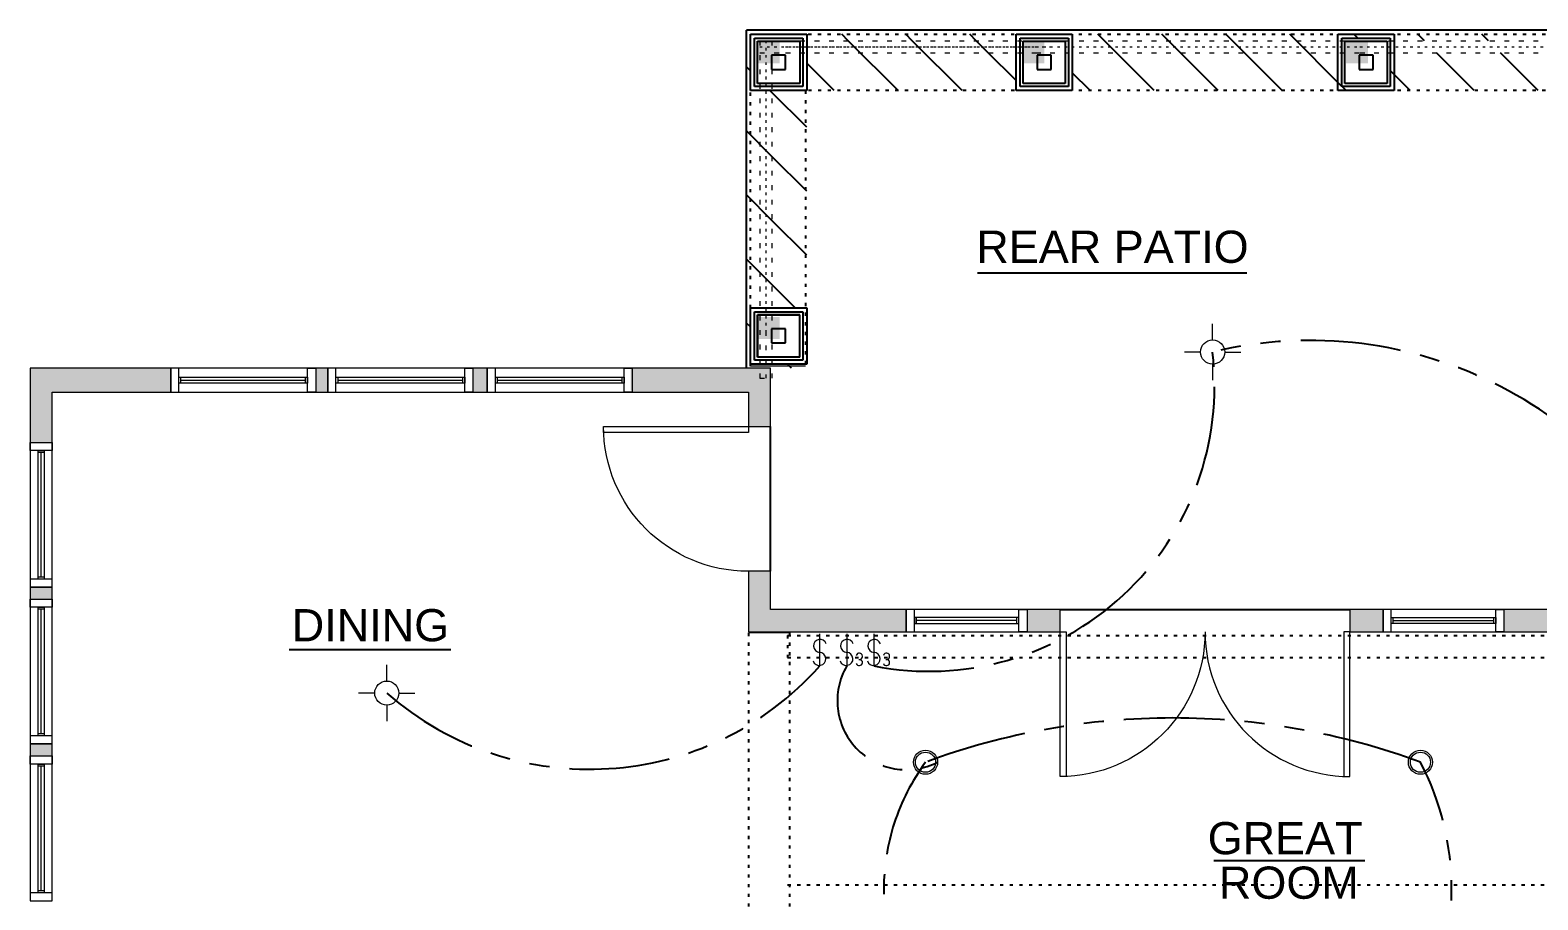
# Model space of a CAD drawing. Header units: inches. Extents: x -28708 to -16583, y 64755 to 66587.
# Drawn here: x -19912 to -19537.3, y 66248.1 to 66464.2 of the extents above; entities that cross this region are included whole.
import ezdxf

# ---------------------------------------------------------------- set-up
doc = ezdxf.new("R2010")
doc.units = ezdxf.units.IN
doc.header["$LTSCALE"] = 20
doc.header["$MEASUREMENT"] = 0
for name, pattern in [('Dashed Medium', [8, 2, -4, 2]), ('Dashed Small', [4, 1, -2, 1]), ('HIDDEN', [0.375, 0.25, -0.125]), ('PHANTOM', [2.5, 1.25, -0.25, 0.25, -0.25, 0.25, -0.25]), ('Solid', [0])]:
    doc.linetypes.add(name, pattern=pattern)
for name, color, linetype in [('BEAM', 1, 'HIDDEN'), ('COLUMNS', 4, 'Continuous'), ('DOOR', 3, 'Continuous'), ('ELECTRICAL FIXTURES', 1, 'Continuous'), ('ELEVATION LINES', 8, 'HIDDEN'), ('HATCH', 9, 'Continuous'), ('SLAB', 5, 'Continuous'), ('TEXT', 3, 'Continuous'), ('WALL', 5, 'Continuous'), ('WINDOW', 2, 'Continuous')]:
    doc.layers.add(name, color=color, linetype=linetype)
for name, color, linetype, lineweight in [('Electrical', 1, 'Continuous', 25), ('FIXTURES_ INTERIOR', 1, 'Continuous', 5), ('SPSHAPE_OUTLINE', 7, 'Continuous', 0), ('SPSOLID', 7, 'Continuous', 0), ('SPWALL_OUTLINE', 7, 'Continuous', 0)]:
    doc.layers.add(name, color=color, linetype=linetype, lineweight=lineweight)
doc.styles.add('Arial', font='arial.ttf')

# ---------------------------------------------------------------- blocks, each defined once
blk = doc.blocks.new('A$C20AB7A1B')
at = {"layer": 'FIXTURES_ INTERIOR', "linetype": 'Solid'}
for p, q in [((7, 10), (7, 14)), ((4, 7), (0, 7)), ((7, 4), (7, 0)), ((10, 7), (14, 7))]:
    blk.add_line(p, q, dxfattribs=at)
blk.add_circle((7, 7), 3, dxfattribs=at)
blk = doc.blocks.new('A$C40F0554F')
at = {"layer": 'FIXTURES_ INTERIOR', "linetype": 'Solid'}
for radius in [3, 2.5]:
    blk.add_circle((3, 3), radius, dxfattribs=at)
blk = doc.blocks.new('A$C7F914379')
at = {"layer": 'FIXTURES_ INTERIOR', "linetype": 'Solid'}
for p, q in [((1.63, 8), (1.63, 0)), ((4.63, 1.63), (5, 1.63))]:
    blk.add_line(p, q, dxfattribs=at)
for centre, radius, start, end in [((1.72, 4.98), 1.61, 18.6673, 266.5257), ((1.55, 1.75), 1.63, 197.9114, 87.2774), ((4.75, 2.38), 0.792, 288.2098, 161.7902), ((4.75, 0.87), 0.792, 198.2098, 71.7902)]:
    blk.add_arc(centre, radius, start, end, dxfattribs=at)
blk = doc.blocks.new('A$C0F2D1F17')
at = {"layer": 'FIXTURES_ INTERIOR', "color": 1, "linetype": 'Solid'}
blk.add_line((1.63, 8), (1.63, 0), dxfattribs=at)
for centre, radius, start, end in [((1.72, 4.98), 1.61, 18.6673, 266.5257), ((1.55, 1.75), 1.63, 197.9114, 87.2774)]:
    blk.add_arc(centre, radius, start, end, dxfattribs=at)
blk = doc.blocks.new('A$C5BAE7CA6')
at = {"layer": 'WALL', "linetype": 'Continuous', "lineweight": 0}
for points in [[(0, 720.01), (5.5, 714.01), (34.96, 714.01), (34.96, 720.01)], [(0, 701.57), (5.5, 701.57), (5.5, 714.01), (0, 720.01)], [(70.96, 720.01), (70.96, 714.01), (74.01, 714.01), (74.01, 720.01)], [(110.01, 720.01), (110.01, 714.01), (113.61, 714.01), (113.61, 720.01)], [(149.61, 720.01), (149.61, 714.01), (178.5, 714.01), (184, 720.01)], [(184, 720.01), (178.5, 714.01), (178.5, 705.52), (184, 705.52)], [(184, 669.52), (178.5, 669.52), (178.5, 654.51), (184, 660.01)], [(0, 662.62), (5.5, 662.62), (5.5, 665.57), (0, 665.57)], [(217.75, 654.51), (217.75, 660.01), (184, 660.01), (178.5, 654.51)], [(255.99, 654.51), (255.99, 660.01), (247.75, 660.01), (247.75, 654.51)], [(336.24, 654.51), (336.24, 660.01), (327.99, 660.01), (327.99, 654.51)], [(399.99, 654.51), (401.53, 656.33), (400, 660.01), (366.24, 660.01), (366.24, 654.51)], [(0, 623.63), (5.5, 623.63), (5.5, 626.62), (0, 626.62)]]:
    blk.add_hatch(color=9, dxfattribs=at).paths.add_polyline_path(points, flags=0)
at = {"layer": 'BEAM', "color": 9, "linetype": 'Dashed Small', "ltscale": 0.04}
for p, q in [((178.99, 803), (405.01, 803)), ((178.99, 720.51), (178.99, 803)), ((391.01, 789), (192.72, 789)), ((192.72, 789), (192.72, 720.51)), ((178.5, 654.19), (178.5, 397.75)), ((188.25, 653.58), (400.44, 653.58)), ((188.25, 653.58), (188.25, 648.08)), ((188.72, 654.19), (188.72, 397.75)), ((188.25, 648.08), (400.44, 648.08)), ((188.25, 591.58), (376.5, 591.58))]:
    blk.add_line(p, q, dxfattribs=at)
at = {"layer": 'BEAM', "color": 9, "linetype": 'Continuous', "lineweight": 0, "ltscale": 0.04}
blk.add_line((188.72, 654.19), (178.5, 654.19), dxfattribs=at)
at = {"layer": 'COLUMNS', "color": 9, "linetype": 'ByBlock', "lineweight": -2}
for p, q in [((178.99, 803), (192.99, 803)), ((178.99, 789), (178.99, 803)), ((180, 802.01), (192, 802.01)), ((180, 790.01), (180, 802.01)), ((192, 802.01), (192, 790.01)), ((192.99, 803), (192.99, 789)), ((245.01, 803), (259.01, 803)), ((245.01, 789), (245.01, 803)), ((246.02, 802.01), (258.02, 802.01)), ((246.02, 790.01), (246.02, 802.01)), ((258.02, 802.01), (258.02, 790.01)), ((259.01, 803), (259.01, 789)), ((325.01, 803), (339.01, 803)), ((325.01, 789), (325.01, 803)), ((326.02, 802.01), (338.02, 802.01)), ((326.02, 790.01), (326.02, 802.01)), ((338.02, 802.01), (338.02, 790.01)), ((339.01, 803), (339.01, 789)), ((180.74, 801.25), (191.25, 801.25)), ((180.74, 790.76), (180.74, 801.25)), ((191.25, 801.25), (191.25, 790.76)), ((246.76, 801.25), (257.27, 801.25)), ((246.76, 790.76), (246.76, 801.25)), ((257.27, 801.25), (257.27, 790.76)), ((326.76, 801.25), (337.27, 801.25)), ((326.76, 790.76), (326.76, 801.25)), ((337.27, 801.25), (337.27, 790.76)), ((187.75, 797.76), (184.24, 797.76)), ((184.24, 797.76), (184.24, 794.26)), ((187.75, 794.26), (187.75, 797.76)), ((253.77, 797.76), (250.26, 797.76)), ((250.26, 797.76), (250.26, 794.26)), ((253.77, 794.26), (253.77, 797.76)), ((333.77, 797.76), (330.26, 797.76)), ((330.26, 797.76), (330.26, 794.26)), ((333.77, 794.26), (333.77, 797.76)), ((191.25, 790.76), (180.74, 790.76)), ((184.24, 794.26), (187.75, 794.26)), ((257.27, 790.76), (246.76, 790.76)), ((250.26, 794.26), (253.77, 794.26)), ((337.27, 790.76), (326.76, 790.76)), ((330.26, 794.26), (333.77, 794.26)), ((192.99, 789), (178.99, 789)), ((192, 790.01), (180, 790.01)), ((259.01, 789), (245.01, 789)), ((258.02, 790.01), (246.02, 790.01)), ((339.01, 789), (325.01, 789)), ((338.02, 790.01), (326.02, 790.01)), ((178.99, 735.01), (192.99, 735.01)), ((178.99, 721.01), (178.99, 735.01)), ((192.99, 735.01), (192.99, 721.01)), ((180, 734.01), (192, 734.01)), ((180, 722.01), (180, 734.01)), ((180.74, 722.76), (180.74, 733.26)), ((180.74, 733.26), (191.25, 733.26)), ((191.25, 733.26), (180.75, 733.26)), ((180.75, 733.26), (180.75, 722.76)), ((191.25, 722.76), (191.25, 733.26)), ((192, 734.01), (192, 722.01)), ((187.75, 729.76), (184.24, 729.76)), ((184.24, 729.76), (184.24, 726.26)), ((187.75, 726.26), (187.75, 729.76)), ((184.24, 726.26), (187.75, 726.26)), ((192.99, 721.01), (178.99, 721.01)), ((192, 722.01), (180, 722.01)), ((191.25, 722.76), (180.74, 722.76))]:
    blk.add_line(p, q, dxfattribs=at)
at = {"layer": 'DOOR', "color": 9, "linetype": 'ByBlock', "lineweight": -2}
for p, q in [((184, 669.52), (184, 705.52)), ((255.99, 660.01), (327.99, 660.01))]:
    blk.add_line(p, q, dxfattribs=at)
at = {"layer": 'DOOR', "color": 9, "linetype": 'Continuous', "lineweight": 0}
for points in [[(178.5, 705.52), (178.5, 704.02), (142.5, 704.02), (142.5, 705.52)], [(255.99, 654.51), (257.49, 654.51), (257.49, 618.51), (255.99, 618.51)], [(327.99, 654.51), (326.49, 654.51), (326.49, 618.51), (327.99, 618.51)]]:
    blk.add_lwpolyline(points, close=True, dxfattribs=at)
at = {"layer": 'DOOR', "color": 9, "linetype": 'Continuous', "lineweight": 0, "extrusion": (0, 0, -1)}
for centre, start, end in [((-178.5, 705.52), 270, 0), ((-255.99, 654.51), 180, 270)]:
    blk.add_arc(centre, 36, start, end, dxfattribs=at)
at = {"layer": 'DOOR', "color": 9, "linetype": 'Continuous', "lineweight": 0}
blk.add_arc((327.99, 654.51), 36, 180, 270, dxfattribs=at)
at = {"layer": 'HATCH', "color": 9, "linetype": 'ByBlock', "lineweight": -2}
for p, q in [((203.31, 801.38), (201.69, 803)), ((219.22, 801.38), (217.6, 803)), ((235.13, 801.38), (233.51, 803)), ((279.33, 789), (265.33, 803)), ((295.24, 789), (281.24, 803)), ((311.15, 789), (297.15, 803)), ((326.02, 790.04), (313.06, 803)), ((329.97, 802.01), (328.97, 803)), ((346.5, 801.38), (344.88, 803)), ((362.41, 801.38), (360.79, 803)), ((204.8, 799.89), (203.31, 801.38)), ((206.31, 798.38), (204.81, 799.88)), ((213.06, 791.63), (206.31, 798.38)), ((220.71, 799.89), (219.22, 801.38)), ((222.22, 798.38), (220.72, 799.88)), ((228.97, 791.63), (222.22, 798.38)), ((236.62, 799.89), (235.13, 801.38)), ((238.13, 798.38), (236.63, 799.88)), ((244.88, 791.63), (238.13, 798.38)), ((358.88, 789), (349.5, 798.38)), ((374.79, 789), (365.41, 798.38)), ((178.99, 793.89), (178.01, 794.86)), ((197.15, 791.63), (192.99, 795.8)), ((199.78, 789), (197.15, 791.63)), ((215.69, 789), (213.06, 791.63)), ((231.6, 789), (228.97, 791.63)), ((245.01, 791.5), (244.88, 791.63)), ((263.42, 789), (259.01, 793.41)), ((342.97, 789), (338.02, 793.95)), ((184.34, 788.53), (183.87, 789)), ((192.99, 779.88), (184.34, 788.53)), ((327.06, 789), (326.06, 790.01)), ((184.34, 772.62), (178.01, 778.95)), ((193, 763.97), (184.34, 772.62)), ((184.34, 756.71), (178.01, 763.04)), ((193, 748.05), (184.34, 756.71)), ((184.34, 740.8), (178.01, 747.13)), ((190.14, 735.01), (184.34, 740.8)), ((178.99, 730.25), (178.01, 731.22)), ((189.23, 720.01), (188.23, 721.01))]:
    blk.add_line(p, q, dxfattribs=at)
at = {"layer": 'HATCH', "color": 9, "linetype": 'Solid'}
for points in [[(180.74, 795.75), (180.74, 801.25), (186.24, 795.75), (186.24, 801.25)], [(246.51, 795.75), (246.51, 801.25), (252.01, 795.75), (252.01, 801.25)], [(327.01, 795.75), (327.01, 801.25), (332.51, 795.75), (332.51, 801.25)], [(180.74, 727.25), (180.74, 732.75), (186.24, 727.25), (186.24, 732.75)], [(29.47, 714.5), (34.97, 714.5), (29.47, 720), (34.97, 720)], [(149.25, 714.5), (154.75, 714.5), (149.25, 720), (154.75, 720)], [(0.06, 701.82), (5.56, 701.82), (0.06, 707.32), (5.56, 707.32)]]:
    blk.add_solid(points, dxfattribs=at)
at = {"layer": 'SLAB', "color": 9, "linetype": 'Solid'}
for p in [(406.01, 804), (178.01, 720.01)]:
    blk.add_line(p, (178.01, 804), dxfattribs=at)
at = {"layer": 'SPSHAPE_OUTLINE', "color": 9, "linetype": 'Dashed Small'}
for p, q in [((192.72, 721.01), (178.99, 721.01)), ((192.72, 720.51), (178.99, 720.51))]:
    blk.add_line(p, q, dxfattribs=at)
at = {"layer": 'SPSOLID', "color": 9, "linetype": 'Solid'}
for p, q in [((178.99, 803), (178.99, 789)), ((192.99, 803), (178.99, 803)), ((178.99, 803), (178.99, 789)), ((192.99, 803), (178.99, 803)), ((192.99, 789), (192.99, 803)), ((192.99, 789), (192.99, 803)), ((245.01, 803), (245.01, 789)), ((259.01, 803), (245.01, 803)), ((245.01, 803), (245.01, 789)), ((259.01, 803), (245.01, 803)), ((259.01, 789), (259.01, 803)), ((259.01, 789), (259.01, 803)), ((325.01, 803), (325.01, 789)), ((339.01, 803), (325.01, 803)), ((325.01, 803), (325.01, 789)), ((339.01, 803), (325.01, 803)), ((339.01, 789), (339.01, 803)), ((339.01, 789), (339.01, 803)), ((178.99, 789), (192.99, 789)), ((178.99, 789), (192.99, 789)), ((245.01, 789), (259.01, 789)), ((245.01, 789), (259.01, 789)), ((325.01, 789), (339.01, 789)), ((325.01, 789), (339.01, 789)), ((178.99, 735.01), (178.99, 721.01)), ((192.99, 735.01), (178.99, 735.01)), ((178.99, 735.01), (178.99, 721.01)), ((192.99, 735.01), (178.99, 735.01)), ((192.99, 721.01), (192.99, 735.01)), ((192.99, 721.01), (192.99, 735.01)), ((178.99, 721.01), (192.99, 721.01)), ((178.99, 721.01), (192.99, 721.01))]:
    blk.add_line(p, q, dxfattribs=at)
at = {"layer": 'SPWALL_OUTLINE', "color": 9, "linetype": 'Dashed Medium', "ltscale": 0.03}
for p, q in [((181.34, 801.38), (187.75, 801.38)), ((181.34, 801.38), (181.34, 794.26)), ((181.34, 798.38), (187.75, 798.38)), ((184.34, 801.38), (184.34, 794.26)), ((187.75, 801.38), (250, 801.38)), ((187.75, 798.38), (250, 798.38)), ((250, 801.38), (253.5, 801.38)), ((250, 798.38), (253.5, 798.38)), ((253.5, 801.38), (330.5, 801.38)), ((253.5, 798.38), (330.5, 798.38)), ((330.5, 801.38), (334, 801.38)), ((330.5, 798.38), (334, 798.38)), ((334, 801.38), (396.25, 801.38)), ((334, 798.38), (396.25, 798.38)), ((181.34, 794.26), (181.34, 717.51)), ((184.34, 794.26), (184.34, 717.51)), ((182.84, 729.26), (182.84, 717.51)), ((182.85, 729.26), (182.85, 717.51)), ((181.34, 717.51), (184.34, 717.51))]:
    blk.add_line(p, q, dxfattribs=at)
at = {"layer": 'SPWALL_OUTLINE', "color": 9, "linetype": 'Dashed Small', "ltscale": 0.03}
for p, q in [((181.34, 799.89), (187.75, 799.89)), ((181.34, 799.88), (181.34, 799.89)), ((181.34, 799.88), (253.5, 799.88)), ((182.84, 801.38), (182.85, 801.38)), ((182.84, 801.38), (182.84, 729.26)), ((182.85, 801.38), (182.85, 794.26)), ((187.75, 799.89), (250, 799.89)), ((250, 799.89), (253.5, 799.89)), ((253.5, 799.89), (330.5, 799.89)), ((253.5, 799.88), (330.5, 799.88)), ((330.5, 799.89), (334, 799.89)), ((330.5, 799.88), (334, 799.88)), ((334, 799.89), (396.25, 799.89)), ((334, 799.88), (396.25, 799.88)), ((182.85, 794.26), (182.85, 729.26))]:
    blk.add_line(p, q, dxfattribs=at)
at = {"layer": 'WALL', "color": 9, "linetype": 'Continuous', "lineweight": 0}
for p, q in [((34.96, 720.01), (0, 720.01)), ((0, 720.01), (0, 701.57)), ((34.96, 714.01), (34.96, 720.01)), ((70.96, 720.01), (34.96, 720.01)), ((70.96, 720.01), (70.96, 714.01)), ((74.01, 720.01), (70.96, 720.01)), ((74.01, 714.01), (74.01, 720.01)), ((110.01, 720.01), (74.01, 720.01)), ((110.01, 720.01), (110.01, 714.01)), ((113.61, 720.01), (110.01, 720.01)), ((113.61, 714.01), (113.61, 720.01)), ((149.61, 720.01), (113.61, 720.01)), ((149.61, 720.01), (149.61, 714.01)), ((184, 720.01), (149.61, 720.01)), ((184, 705.52), (184, 720.01)), ((5.5, 714.01), (34.96, 714.01)), ((5.5, 701.57), (5.5, 714.01)), ((34.96, 714.01), (70.96, 714.01)), ((70.96, 714.01), (74.01, 714.01)), ((74.01, 714.01), (110.01, 714.01)), ((110.01, 714.01), (113.61, 714.01)), ((113.61, 714.01), (149.61, 714.01)), ((149.61, 714.01), (178.5, 714.01)), ((178.5, 714.01), (178.5, 705.52)), ((178.5, 705.52), (184, 705.52)), ((0, 701.57), (5.5, 701.57)), ((0, 701.57), (0, 665.57)), ((5.5, 665.57), (5.5, 701.57)), ((184, 669.52), (178.5, 669.52)), ((178.5, 669.52), (178.5, 654.51)), ((184, 660.01), (184, 669.52)), ((5.5, 665.57), (0, 665.57)), ((0, 665.57), (0, 662.62)), ((5.5, 662.62), (5.5, 665.57)), ((0, 662.62), (5.5, 662.62)), ((0, 662.62), (0, 626.62)), ((5.5, 626.62), (5.5, 662.62)), ((217.75, 660.01), (184, 660.01)), ((217.75, 654.51), (217.75, 660.01)), ((247.75, 660.01), (217.75, 660.01)), ((255.99, 660.01), (247.75, 660.01)), ((247.75, 660.01), (247.75, 654.51)), ((255.99, 654.51), (255.99, 660.01)), ((336.24, 660.01), (327.99, 660.01)), ((327.99, 660.01), (327.99, 654.51)), ((336.24, 654.51), (336.24, 660.01)), ((366.24, 660.01), (336.24, 660.01)), ((400, 660.01), (366.24, 660.01)), ((366.24, 660.01), (366.24, 654.51)), ((178.5, 654.51), (217.75, 654.51)), ((217.75, 654.51), (247.75, 654.51)), ((247.75, 654.51), (255.99, 654.51)), ((327.99, 654.51), (336.24, 654.51)), ((336.24, 654.51), (366.24, 654.51)), ((366.24, 654.51), (399.99, 654.51)), ((5.5, 626.62), (0, 626.62)), ((0, 626.62), (0, 623.63)), ((5.5, 623.63), (5.5, 626.62)), ((0, 623.63), (5.5, 623.63)), ((0, 623.63), (0, 587.63)), ((5.5, 587.63), (5.5, 623.63))]:
    blk.add_line(p, q, dxfattribs=at)
at = {"layer": 'WINDOW', "color": 9, "linetype": 'Continuous', "lineweight": 0}
for p, q in [((37.46, 716.26), (37.46, 717.76)), ((37.46, 717.01), (68.46, 717.01)), ((68.46, 716.26), (68.46, 717.76)), ((76.51, 716.26), (76.51, 717.76)), ((76.51, 717.01), (107.51, 717.01)), ((107.51, 716.26), (107.51, 717.76)), ((116.11, 716.26), (116.11, 717.76)), ((116.11, 717.01), (147.11, 717.01)), ((147.11, 716.26), (147.11, 717.76)), ((3.5, 699.07), (2, 699.07)), ((2.75, 668.07), (2.75, 699.07)), ((3.5, 668.07), (2, 668.07)), ((3.5, 660.12), (2, 660.12)), ((2.75, 629.12), (2.75, 660.12)), ((220.25, 656.51), (220.25, 658.01)), ((245.25, 657.26), (220.25, 657.26)), ((245.25, 656.51), (245.25, 658.01)), ((338.74, 656.51), (338.74, 658.01)), ((338.74, 657.26), (363.74, 657.26)), ((363.74, 656.51), (363.74, 658.01)), ((3.5, 629.12), (2, 629.12)), ((3.5, 621.13), (2, 621.13)), ((2.75, 590.13), (2.75, 621.13)), ((3.5, 590.13), (2, 590.13))]:
    blk.add_line(p, q, dxfattribs=at)
for points in [[(36.96, 720.01), (34.96, 720.01), (34.96, 714.01), (36.96, 714.01)], [(68.96, 720.01), (70.96, 720.01), (70.96, 714.01), (68.96, 714.01)], [(76.01, 720.01), (74.01, 720.01), (74.01, 714.01), (76.01, 714.01)], [(108.01, 720.01), (110.01, 720.01), (110.01, 714.01), (108.01, 714.01)], [(115.61, 720.01), (113.61, 720.01), (113.61, 714.01), (115.61, 714.01)], [(147.61, 720.01), (149.61, 720.01), (149.61, 714.01), (147.61, 714.01)], [(36.96, 716.26), (36.96, 717.76), (68.96, 717.76), (68.96, 716.26)], [(76.01, 716.26), (76.01, 717.76), (108.01, 717.76), (108.01, 716.26)], [(115.61, 716.26), (115.61, 717.76), (147.61, 717.76), (147.61, 716.26)], [(0, 699.57), (0, 701.57), (5.5, 701.57), (5.5, 699.57)], [(3.5, 667.57), (2, 667.57), (2, 699.57), (3.5, 699.57)], [(0, 667.57), (0, 665.57), (5.5, 665.57), (5.5, 667.57)], [(0, 660.62), (0, 662.62), (5.5, 662.62), (5.5, 660.62)], [(3.5, 628.62), (2, 628.62), (2, 660.62), (3.5, 660.62)], [(219.75, 660.01), (217.75, 660.01), (217.75, 654.51), (219.75, 654.51)], [(245.75, 660.01), (247.75, 660.01), (247.75, 654.51), (245.75, 654.51)], [(338.24, 660.01), (336.24, 660.01), (336.24, 654.51), (338.24, 654.51)], [(364.24, 660.01), (366.24, 660.01), (366.24, 654.51), (364.24, 654.51)], [(245.75, 656.51), (245.75, 658.01), (219.75, 658.01), (219.75, 656.51)], [(338.24, 656.51), (338.24, 658.01), (364.24, 658.01), (364.24, 656.51)], [(0, 628.62), (0, 626.62), (5.5, 626.62), (5.5, 628.62)], [(0, 621.63), (0, 623.63), (5.5, 623.63), (5.5, 621.63)], [(3.5, 589.63), (2, 589.63), (2, 621.63), (3.5, 621.63)], [(0, 589.63), (0, 587.63), (5.5, 587.63), (5.5, 589.63)]]:
    blk.add_lwpolyline(points, close=True, dxfattribs=at)

msp = doc.modelspace()

# ---------------------------------------------------------------- linework, layer by layer
at = {"layer": 'Electrical', "linetype": 'PHANTOM'}
for centre, radius, start, end in [((-19593.8417, 66283.61), 103.4926, 22.103603, 103.544872), ((-19688.5452, 66375.8408), 70.9616, 258.856091, 6.784724), ((-19772.9246, 66357.1331), 76.5824, 228.847187, 318.328989), ((-19694.2047, 66297.5608), 17.1363, 149.659054, 296.960209), ((-19627.9338, 66115.8558), 177.4309, 69.718982, 110.280944), ((-19646.6286, 66250.7483), 53.1705, 143.618682, 216.381532), ((-19626.7295, 66250.7483), 68.0477, 332.388257, 27.611559)]:
    msp.add_arc(centre, radius, start, end, dxfattribs=at)
at = {"layer": 'TEXT', "color": 9, "linetype": 'Solid'}
for p, q in [((-19676.4767, 66403.9192), (-19609.5927, 66403.9192)), ((-19847.5844, 66310.2844), (-19807.3938, 66310.2844)), ((-19617.7781, 66257.8459), (-19580.2511, 66257.8459))]:
    msp.add_line(p, q, dxfattribs=at)

# ---------------------------------------------------------------- block references
at = {"layer": 'ELECTRICAL FIXTURES', "linetype": 'ByBlock', "lineweight": -2}
for name, p in [('A$C20AB7A1B', (-19625.0805, 66377.2242)), ('A$C0F2D1F17', (-19717.3721, 66306.2242)), ('A$C7F914379', (-19710.6461, 66306.2242)), ('A$C7F914379', (-19703.8852, 66306.2242)), ('A$C20AB7A1B', (-19830.3214, 66292.4697)), ('A$C40F0554F', (-19692.4355, 66279.2868)), ('A$C40F0554F', (-19569.4318, 66279.2867))]:
    msp.add_blockref(name, p, dxfattribs=at)
at = {"layer": 'ELEVATION LINES', "color": 6, "linetype": 'ByBlock', "lineweight": -2}
msp.add_blockref('A$C5BAE7CA6', (-19911.9555, 65660.2192), dxfattribs=at)

# ---------------------------------------------------------------- texts
at = {"layer": 'TEXT', "color": 9, "linetype": 'Solid', "style": 'Arial'}
for s, p in [('REAR PATIO', (-19676.807, 66406.3967)), ('DINING', (-19846.9314, 66312.3423)), ('ROOM', (-19616.5105, 66248.3583))]:
    msp.add_text(s, height=8, rotation=360, dxfattribs=at).set_placement(p)
at = {"layer": 'TEXT', "color": 9, "linetype": 'Dashed Small', "style": 'Arial'}
msp.add_text('GREAT', height=8, rotation=360, dxfattribs=at).set_placement((-19619.3144, 66259.4168))

doc.saveas('drawing.dxf')
